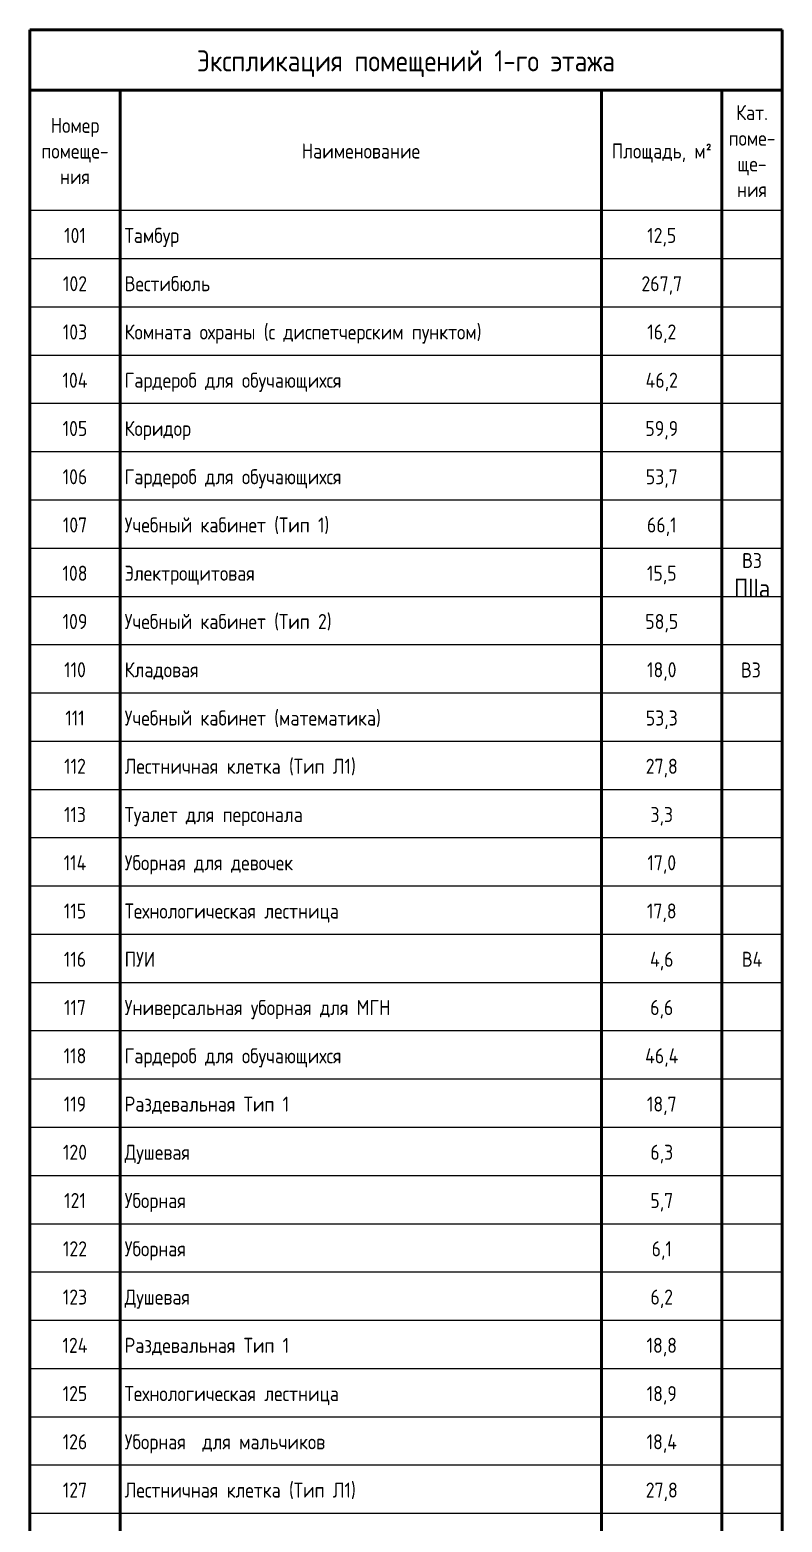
# Model space of a CAD drawing. Header units: millimetres. Extents: x -32 to 417638015, y -35 to 175284279.
# Drawn here: x 416332220 to 416344721, y 175251667 to 175276464 of the extents above; entities that cross this region are included whole.
import ezdxf

# ---------------------------------------------------------------- set-up
doc = ezdxf.new("R2010")
doc.units = ezdxf.units.MM
doc.layers.add('Графика', color=7, linetype='Continuous', lineweight=20)
doc.layers.add('Линии', color=7, linetype='Continuous', lineweight=9, true_color=0x00a600)
doc.styles.add('GOST Common_10', font='GOST_Common.ttf', dxfattribs={"width": 0.9, "height": 3.5})
doc.styles.add('GOST Common_11', font='GOST_Common.ttf', dxfattribs={"width": 0.9, "height": 2.5})

msp = doc.modelspace()

# ---------------------------------------------------------------- linework, layer by layer
at = {"layer": 'Линии', "color": 7, "lineweight": 50}
for p, q in [((416332220, 175276464), (416332220, 175275464)), ((416344721, 175276464), (416332220, 175276464)), ((416344721, 175275464), (416344721, 175276464)), ((416332220, 175275464), (416332220, 175256621)), ((416332220, 175275464), (416344721, 175275464)), ((416333720, 175275464), (416333720, 175273460)), ((416341720, 175275464), (416341720, 175273460)), ((416343720, 175275464), (416343720, 175273460)), ((416344721, 175275464), (416344720, 175256621)), ((416344720, 175275464), (416344720, 175273460)), ((416333720, 175273460), (416333720, 175272658)), ((416341720, 175273460), (416341720, 175272658)), ((416343720, 175273460), (416343720, 175272658)), ((416344720, 175273460), (416344720, 175272658)), ((416333720, 175272658), (416333720, 175271856)), ((416341720, 175272658), (416341720, 175271856)), ((416343720, 175272658), (416343720, 175271856)), ((416344720, 175272658), (416344720, 175271856)), ((416333720, 175271856), (416333720, 175271054)), ((416341720, 175271856), (416341720, 175271054)), ((416343720, 175271856), (416343720, 175271054)), ((416344720, 175271856), (416344720, 175271054)), ((416333720, 175271054), (416333720, 175270253)), ((416341720, 175271054), (416341720, 175270253)), ((416343720, 175271054), (416343720, 175270253)), ((416344720, 175271054), (416344720, 175270253)), ((416333720, 175270253), (416333720, 175269451)), ((416341720, 175270253), (416341720, 175269451)), ((416343720, 175270253), (416343720, 175269451)), ((416344720, 175270253), (416344720, 175269451)), ((416333720, 175269451), (416333720, 175268649)), ((416341720, 175269451), (416341720, 175268649)), ((416343720, 175269451), (416343720, 175268649)), ((416344720, 175269451), (416344720, 175268649)), ((416333720, 175268649), (416333720, 175267847)), ((416341720, 175268649), (416341720, 175267847)), ((416343720, 175268649), (416343720, 175267847)), ((416344720, 175268649), (416344720, 175267847)), ((416333720, 175267847), (416333720, 175267045)), ((416341720, 175267847), (416341720, 175267045)), ((416343720, 175267847), (416343720, 175267045)), ((416344720, 175267847), (416344720, 175267045)), ((416333720, 175267045), (416333720, 175266243)), ((416341720, 175267045), (416341720, 175266243)), ((416343720, 175267045), (416343720, 175266243)), ((416344720, 175267045), (416344720, 175266243)), ((416333720, 175266243), (416333720, 175265441)), ((416341720, 175266243), (416341720, 175265441)), ((416343720, 175266243), (416343720, 175265441)), ((416344720, 175266243), (416344720, 175265441)), ((416333720, 175265441), (416333720, 175264640)), ((416341720, 175265441), (416341720, 175264640)), ((416343720, 175265441), (416343720, 175264640)), ((416344720, 175265441), (416344720, 175264640)), ((416333720, 175264640), (416333720, 175263838)), ((416341720, 175264640), (416341720, 175263838)), ((416343720, 175264640), (416343720, 175263838)), ((416344720, 175264640), (416344720, 175263838)), ((416333720, 175263838), (416333720, 175263036)), ((416341720, 175263838), (416341720, 175263036)), ((416343720, 175263838), (416343720, 175263036)), ((416344720, 175263838), (416344720, 175263036)), ((416333720, 175263036), (416333720, 175262234)), ((416341720, 175263036), (416341720, 175262234)), ((416343720, 175263036), (416343720, 175262234)), ((416344720, 175263036), (416344720, 175262234)), ((416333720, 175262234), (416333720, 175261432)), ((416341720, 175262234), (416341720, 175261432)), ((416343720, 175262234), (416343720, 175261432)), ((416344720, 175262234), (416344720, 175261432)), ((416333720, 175261432), (416333720, 175260630)), ((416341720, 175261432), (416341720, 175260630)), ((416343720, 175261432), (416343720, 175260630)), ((416344720, 175261432), (416344720, 175260630)), ((416333720, 175260630), (416333720, 175259829)), ((416341720, 175260630), (416341720, 175259829)), ((416343720, 175260630), (416343720, 175259829)), ((416344720, 175260630), (416344720, 175259829)), ((416333720, 175259829), (416333720, 175259027)), ((416341720, 175259829), (416341720, 175259027)), ((416343720, 175259829), (416343720, 175259027)), ((416344720, 175259829), (416344720, 175259027)), ((416333720, 175259027), (416333720, 175258225)), ((416341720, 175259027), (416341720, 175258225)), ((416343720, 175259027), (416343720, 175258225)), ((416344720, 175259027), (416344720, 175258225)), ((416333720, 175258225), (416333720, 175257423)), ((416341720, 175258225), (416341720, 175257423)), ((416343720, 175258225), (416343720, 175257423)), ((416344720, 175258225), (416344720, 175257423)), ((416333720, 175257423), (416333720, 175256621)), ((416341720, 175257423), (416341720, 175256621)), ((416343720, 175257423), (416343720, 175256621)), ((416344720, 175257423), (416344720, 175256621)), ((416332220, 175256621), (416332220, 175235823)), ((416333720, 175256621), (416333720, 175255018)), ((416341720, 175256621), (416341720, 175255018)), ((416343720, 175256621), (416343720, 175255018)), ((416344720, 175256621), (416344720, 175255018)), ((416333720, 175255018), (416333720, 175254216)), ((416341720, 175255018), (416341720, 175254216)), ((416343720, 175255018), (416343720, 175254216)), ((416344720, 175255018), (416344720, 175254216)), ((416333720, 175254216), (416333720, 175253414)), ((416341720, 175254216), (416341720, 175253414)), ((416343720, 175254216), (416343720, 175253414)), ((416344720, 175254216), (416344720, 175253414)), ((416333720, 175253414), (416333720, 175252612)), ((416341720, 175253414), (416341720, 175252612)), ((416343720, 175253414), (416343720, 175252612)), ((416344720, 175253414), (416344720, 175252612)), ((416333720, 175252612), (416333720, 175251810)), ((416341720, 175252612), (416341720, 175251810)), ((416343720, 175252612), (416343720, 175251810)), ((416344720, 175252612), (416344720, 175251810)), ((416333720, 175251810), (416333720, 175251008)), ((416341720, 175251810), (416341720, 175251008)), ((416343720, 175251810), (416343720, 175251008)), ((416344720, 175251810), (416344720, 175251008))]:
    msp.add_line(p, q, dxfattribs=at)
at = {"layer": 'Линии', "color": 7, "lineweight": 20}
for p, q in [((416333720, 175273460), (416332220, 175273460)), ((416341720, 175273460), (416333720, 175273460)), ((416343720, 175273460), (416341720, 175273460)), ((416344720, 175273460), (416343720, 175273460)), ((416333720, 175272658), (416332220, 175272658)), ((416341720, 175272658), (416333720, 175272658)), ((416343720, 175272658), (416341720, 175272658)), ((416344720, 175272658), (416343720, 175272658)), ((416333720, 175271856), (416332220, 175271856)), ((416341720, 175271856), (416333720, 175271856)), ((416343720, 175271856), (416341720, 175271856)), ((416344720, 175271856), (416343720, 175271856)), ((416333720, 175271054), (416332220, 175271054)), ((416341720, 175271054), (416333720, 175271054)), ((416343720, 175271054), (416341720, 175271054)), ((416344720, 175271054), (416343720, 175271054)), ((416333720, 175270253), (416332220, 175270253)), ((416341720, 175270253), (416333720, 175270253)), ((416343720, 175270253), (416341720, 175270253)), ((416344720, 175270253), (416343720, 175270253)), ((416333720, 175269451), (416332220, 175269451)), ((416341720, 175269451), (416333720, 175269451)), ((416343720, 175269451), (416341720, 175269451)), ((416344720, 175269451), (416343720, 175269451)), ((416333720, 175268649), (416332220, 175268649)), ((416341720, 175268649), (416333720, 175268649)), ((416343720, 175268649), (416341720, 175268649)), ((416344720, 175268649), (416343720, 175268649)), ((416333720, 175267847), (416332220, 175267847)), ((416341720, 175267847), (416333720, 175267847)), ((416343720, 175267847), (416341720, 175267847)), ((416344720, 175267847), (416343720, 175267847)), ((416333720, 175267045), (416332220, 175267045)), ((416341720, 175267045), (416333720, 175267045)), ((416343720, 175267045), (416341720, 175267045)), ((416344720, 175267045), (416343720, 175267045)), ((416333720, 175266243), (416332220, 175266243)), ((416341720, 175266243), (416333720, 175266243)), ((416343720, 175266243), (416341720, 175266243)), ((416344720, 175266243), (416343720, 175266243)), ((416333720, 175265441), (416332220, 175265441)), ((416341720, 175265441), (416333720, 175265441)), ((416343720, 175265441), (416341720, 175265441)), ((416344720, 175265441), (416343720, 175265441)), ((416333720, 175264640), (416332220, 175264640)), ((416341720, 175264640), (416333720, 175264640)), ((416343720, 175264640), (416341720, 175264640)), ((416344720, 175264640), (416343720, 175264640)), ((416333720, 175263838), (416332220, 175263838)), ((416341720, 175263838), (416333720, 175263838)), ((416343720, 175263838), (416341720, 175263838)), ((416344720, 175263838), (416343720, 175263838)), ((416333720, 175263036), (416332220, 175263036)), ((416341720, 175263036), (416333720, 175263036)), ((416343720, 175263036), (416341720, 175263036)), ((416344720, 175263036), (416343720, 175263036)), ((416333720, 175262234), (416332220, 175262234)), ((416341720, 175262234), (416333720, 175262234)), ((416343720, 175262234), (416341720, 175262234)), ((416344720, 175262234), (416343720, 175262234)), ((416333720, 175261432), (416332220, 175261432)), ((416341720, 175261432), (416333720, 175261432)), ((416343720, 175261432), (416341720, 175261432)), ((416344720, 175261432), (416343720, 175261432)), ((416333720, 175260630), (416332220, 175260630)), ((416341720, 175260630), (416333720, 175260630)), ((416343720, 175260630), (416341720, 175260630)), ((416344720, 175260630), (416343720, 175260630)), ((416333720, 175259829), (416332220, 175259829)), ((416341720, 175259829), (416333720, 175259829)), ((416343720, 175259829), (416341720, 175259829)), ((416344720, 175259829), (416343720, 175259829)), ((416333720, 175259027), (416332220, 175259027)), ((416341720, 175259027), (416333720, 175259027)), ((416343720, 175259027), (416341720, 175259027)), ((416344720, 175259027), (416343720, 175259027)), ((416333720, 175258225), (416332220, 175258225)), ((416341720, 175258225), (416333720, 175258225)), ((416343720, 175258225), (416341720, 175258225)), ((416344720, 175258225), (416343720, 175258225)), ((416333720, 175257423), (416332220, 175257423)), ((416341720, 175257423), (416333720, 175257423)), ((416343720, 175257423), (416341720, 175257423)), ((416344720, 175257423), (416343720, 175257423)), ((416333720, 175256621), (416332220, 175256621)), ((416333720, 175256621), (416332220, 175256621)), ((416344721, 175256621), (416332220, 175256621)), ((416344721, 175256621), (416332220, 175256621)), ((416341720, 175256621), (416333720, 175256621)), ((416341720, 175256621), (416333720, 175256621)), ((416343720, 175256621), (416341720, 175256621)), ((416343720, 175256621), (416341720, 175256621)), ((416344720, 175256621), (416343720, 175256621)), ((416344720, 175256621), (416343720, 175256621)), ((416333720, 175255819), (416332220, 175255819)), ((416341720, 175255819), (416333720, 175255819)), ((416343720, 175255819), (416341720, 175255819)), ((416344720, 175255819), (416343720, 175255819)), ((416333720, 175255018), (416332220, 175255018)), ((416341720, 175255018), (416333720, 175255018)), ((416343720, 175255018), (416341720, 175255018)), ((416344720, 175255018), (416343720, 175255018)), ((416333720, 175254216), (416332220, 175254216)), ((416341720, 175254216), (416333720, 175254216)), ((416343720, 175254216), (416341720, 175254216)), ((416344720, 175254216), (416343720, 175254216)), ((416333720, 175253414), (416332220, 175253414)), ((416341720, 175253414), (416333720, 175253414)), ((416343720, 175253414), (416341720, 175253414)), ((416344720, 175253414), (416343720, 175253414)), ((416333720, 175252612), (416332220, 175252612)), ((416341720, 175252612), (416333720, 175252612)), ((416343720, 175252612), (416341720, 175252612)), ((416344720, 175252612), (416343720, 175252612)), ((416333720, 175251810), (416332220, 175251810)), ((416341720, 175251810), (416333720, 175251810)), ((416343720, 175251810), (416341720, 175251810)), ((416344720, 175251810), (416343720, 175251810))]:
    msp.add_line(p, q, dxfattribs=at)

# ---------------------------------------------------------------- texts
at = {"layer": 'Графика', "line_spacing_factor": 1.022761}
for s, insert, char_height, width, attachment_point, style in [('Экспликация помещений 1-го этажа', (416338470, 175276124), 350, 8375.31, 2, 'GOST Common_10'), ('Кат. поме- ще- ния', (416344220, 175275215), 250, 962.45, 2, 'GOST Common_11'), ('Номер помеще- ния', (416332970, 175275002), 250, 1418.03, 2, 'GOST Common_11'), ('Наименование', (416337720, 175274576), 250, 2353.32, 2, 'GOST Common_11'), ('Площадь, м\\fGOST Common|b0|i0|c238|p34|;\\W.9;²', (416342720, 175274576), 250, 2009.37, 2, 'GOST Common_11'), ('101', (416332970, 175273173), 250, 458.6, 2, 'GOST Common_11'), ('Тамбур', (416333795, 175273173), 250, 1203.81, 1, 'GOST Common_11'), ('12,5', (416342720, 175273173), 250, 603.41, 2, 'GOST Common_11'), ('102', (416332970, 175272371), 250, 509.89, 2, 'GOST Common_11'), ('Вестибюль', (416333795, 175272371), 250, 1783.09, 1, 'GOST Common_11'), ('267,7', (416342720, 175272371), 250, 841.76, 2, 'GOST Common_11'), ('103', (416332970, 175271569), 250, 509.89, 2, 'GOST Common_11'), ('Комната охраны (с диспетчерским пунктом)', (416333795, 175271569), 250, 7259.08, 1, 'GOST Common_11'), ('16,2', (416342720, 175271569), 250, 603.41, 2, 'GOST Common_11'), ('104', (416332970, 175270767), 250, 537.04, 2, 'GOST Common_11'), ('Гардероб для обучающихся', (416333795, 175270767), 250, 4456.22, 1, 'GOST Common_11'), ('46,2', (416342720, 175270767), 250, 681.86, 2, 'GOST Common_11'), ('105', (416332970, 175269965), 250, 509.89, 2, 'GOST Common_11'), ('Коридор', (416333795, 175269965), 250, 1336.56, 1, 'GOST Common_11'), ('59,9', (416342720, 175269965), 250, 654.71, 2, 'GOST Common_11'), ('106', (416332970, 175269163), 250, 509.89, 2, 'GOST Common_11'), ('Гардероб для обучающихся', (416333795, 175269163), 250, 4456.22, 1, 'GOST Common_11'), ('53,7', (416342720, 175269163), 250, 654.71, 2, 'GOST Common_11'), ('107', (416332970, 175268362), 250, 509.89, 2, 'GOST Common_11'), ('Учебный кабинет (Тип 1)', (416333795, 175268362), 250, 3976.5, 1, 'GOST Common_11'), ('66,1', (416342720, 175268362), 250, 603.41, 2, 'GOST Common_11'), ('В3\\P{\\H1.25x;ПIIa}', (416344220, 175267771), 250, 401.27, 2, 'GOST Common_11'), ('108', (416332970, 175267560), 250, 509.89, 2, 'GOST Common_11'), ('Электрощитовая', (416333795, 175267560), 250, 2863.2, 1, 'GOST Common_11'), ('15,5', (416342720, 175267560), 250, 603.41, 2, 'GOST Common_11'), ('109', (416332970, 175266758), 250, 509.89, 2, 'GOST Common_11'), ('Учебный кабинет (Тип 2)', (416333795, 175266758), 250, 4027.8, 1, 'GOST Common_11'), ('58,5', (416342720, 175266758), 250, 654.71, 2, 'GOST Common_11'), ('110', (416332970, 175265956), 250, 458.6, 2, 'GOST Common_11'), ('Кладовая', (416333795, 175265956), 250, 1577.93, 1, 'GOST Common_11'), ('18,0', (416342720, 175265956), 250, 603.41, 2, 'GOST Common_11'), ('В3', (416344201, 175265952), 250, 755.69, 2, 'GOST Common_11'), ('111', (416332970, 175265154), 250, 407.31, 2, 'GOST Common_11'), ('Учебный кабинет (математика)', (416333795, 175265154), 250, 5273.85, 1, 'GOST Common_11'), ('53,3', (416342720, 175265154), 250, 654.71, 2, 'GOST Common_11'), ('112', (416332970, 175264352), 250, 458.6, 2, 'GOST Common_11'), ('Лестничная клетка (Тип Л1)', (416333795, 175264352), 250, 4595.01, 1, 'GOST Common_11'), ('27,8', (416342720, 175264352), 250, 654.71, 2, 'GOST Common_11'), ('113', (416332970, 175263550), 250, 458.6, 2, 'GOST Common_11'), ('Туалет для персонала', (416333795, 175263550), 250, 3692.9, 1, 'GOST Common_11'), ('3,3', (416342720, 175263550), 250, 467.65, 2, 'GOST Common_11'), ('114', (416332970, 175262749), 250, 485.75, 2, 'GOST Common_11'), ('Уборная для девочек', (416333795, 175262749), 250, 3421.36, 1, 'GOST Common_11'), ('17,0', (416342720, 175262749), 250, 603.41, 2, 'GOST Common_11'), ('115', (416332970, 175261947), 250, 458.6, 2, 'GOST Common_11'), ('Технологическая лестница', (416333795, 175261947), 250, 4510.53, 1, 'GOST Common_11'), ('17,8', (416342720, 175261947), 250, 603.41, 2, 'GOST Common_11'), ('116', (416332970, 175261145), 250, 458.6, 2, 'GOST Common_11'), ('ПУИ', (416333795, 175261145), 250, 642.64, 1, 'GOST Common_11'), ('4,6', (416342720, 175261145), 250, 494.8, 2, 'GOST Common_11'), ('В4', (416344220, 175261145), 250, 428.42, 2, 'GOST Common_11'), ('117', (416332970, 175260343), 250, 458.6, 2, 'GOST Common_11'), ('Универсальная уборная для МГН', (416333795, 175260343), 250, 5310.05, 1, 'GOST Common_11'), ('6,6', (416342720, 175260343), 250, 467.65, 2, 'GOST Common_11'), ('118', (416332970, 175259541), 250, 458.6, 2, 'GOST Common_11'), ('Гардероб для обучающихся', (416333795, 175259541), 250, 4456.22, 1, 'GOST Common_11'), ('46,4', (416342720, 175259541), 250, 709.01, 2, 'GOST Common_11'), ('119', (416332970, 175258739), 250, 458.6, 2, 'GOST Common_11'), ('Раздевальная Тип 1', (416333795, 175258739), 250, 3252.41, 1, 'GOST Common_11'), ('18,7', (416342720, 175258739), 250, 603.41, 2, 'GOST Common_11'), ('120', (416332970, 175257938), 250, 509.89, 2, 'GOST Common_11'), ('Душевая', (416333795, 175257938), 250, 1445.18, 1, 'GOST Common_11'), ('6,3', (416342720, 175257938), 250, 467.65, 2, 'GOST Common_11'), ('121', (416332970, 175257136), 250, 458.6, 2, 'GOST Common_11'), ('Уборная', (416333795, 175257136), 250, 1363.72, 1, 'GOST Common_11'), ('5,7', (416342720, 175257136), 250, 467.65, 2, 'GOST Common_11'), ('122', (416332970, 175256334), 250, 509.89, 2, 'GOST Common_11'), ('Уборная', (416333795, 175256334), 250, 1363.72, 1, 'GOST Common_11'), ('6,1', (416342720, 175256334), 250, 416.36, 2, 'GOST Common_11'), ('123', (416332970, 175255532), 250, 509.89, 2, 'GOST Common_11'), ('Душевая', (416333795, 175255532), 250, 1445.18, 1, 'GOST Common_11'), ('6,2', (416342720, 175255532), 250, 467.65, 2, 'GOST Common_11'), ('124', (416332970, 175254730), 250, 537.04, 2, 'GOST Common_11'), ('Раздевальная Тип 1', (416333795, 175254730), 250, 3252.41, 1, 'GOST Common_11'), ('18,8', (416342720, 175254730), 250, 603.41, 2, 'GOST Common_11'), ('125', (416332970, 175253928), 250, 509.89, 2, 'GOST Common_11'), ('Технологическая лестница', (416333795, 175253928), 250, 4510.53, 1, 'GOST Common_11'), ('18,9', (416342720, 175253928), 250, 603.41, 2, 'GOST Common_11'), ('126', (416332970, 175253127), 250, 509.89, 2, 'GOST Common_11'), ('Уборная  для мальчиков', (416333795, 175253127), 250, 3849.79, 1, 'GOST Common_11'), ('18,4', (416342720, 175253127), 250, 630.57, 2, 'GOST Common_11'), ('Лестничная клетка (Тип Л1)', (416333795, 175252325), 250, 4595.01, 1, 'GOST Common_11'), ('127', (416332970, 175252325), 250, 509.89, 2, 'GOST Common_11'), ('27,8', (416342720, 175252325), 250, 654.71, 2, 'GOST Common_11')]:
    msp.add_mtext(s, dxfattribs=dict(at, insert=insert, char_height=char_height, width=width, attachment_point=attachment_point, style=style))

doc.saveas('drawing.dxf')
